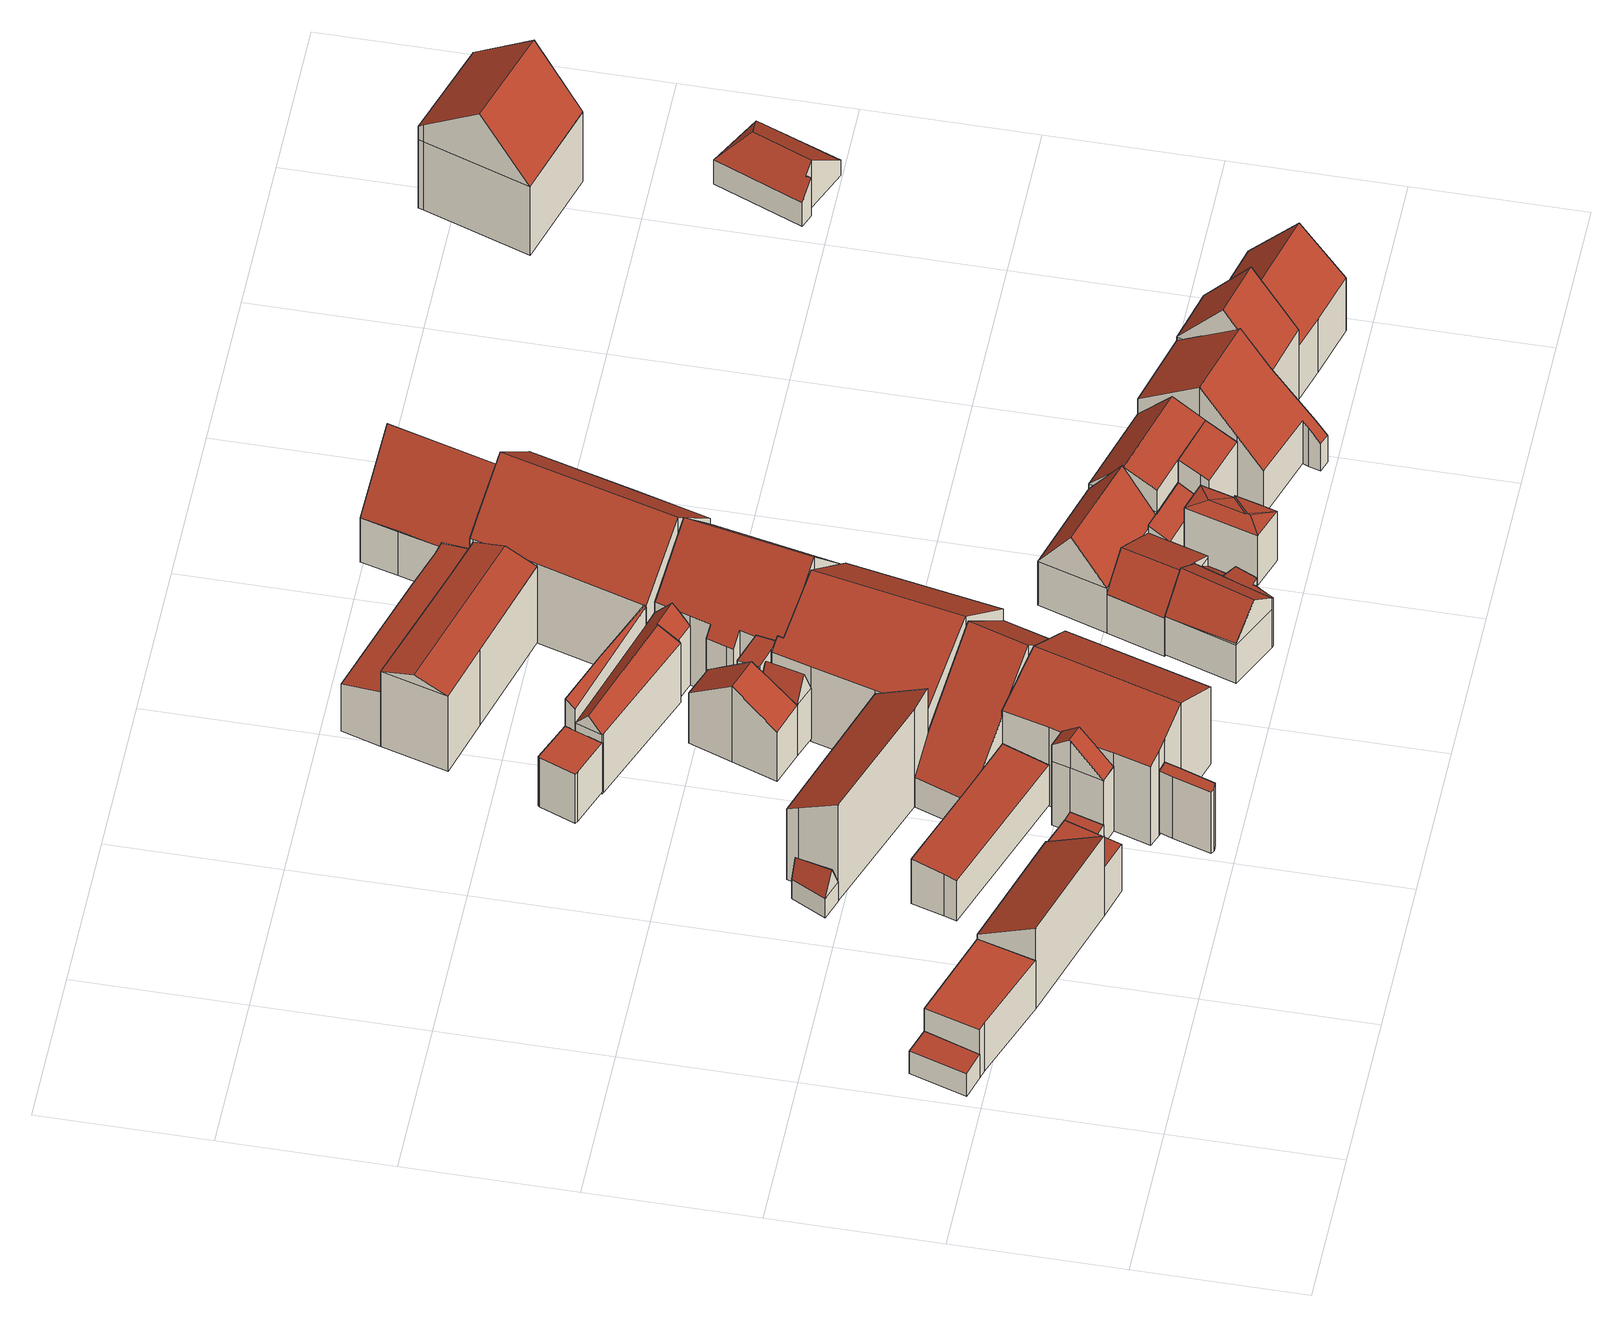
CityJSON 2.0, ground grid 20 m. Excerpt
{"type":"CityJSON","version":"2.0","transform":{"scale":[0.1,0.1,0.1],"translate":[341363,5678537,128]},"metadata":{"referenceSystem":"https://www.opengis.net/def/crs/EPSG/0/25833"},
"CityObjects":{
"building1":{"type":"Building","attributes":{"Dachtyp_tdc":"tdcPolyFlatRoof","Gemeindeschluessel":14729160,"Dachneigung":3.2,"QualitaetDacherkennung":65,"Geometrietyp2DReferenz":"3000","function":"31001_9998","roofType":"2100","measuredHeight":3.81},"geometry":[{"type":"MultiSurface","lod":"2","boundaries":[[[0,1,2,3]],[[1,4,5,2]],[[4,6,7,5]],[[6,0,3,7]],[[6,4,1,0]],[[3,2,5,7]]],"semantics":{"surfaces":[{"type":"WallSurface"},{"type":"RoofSurface"},{"type":"GroundSurface"}],"values":[0,0,0,0,1,2]}}]},
"building2":{"type":"Building","attributes":{"Dachtyp_tdc":"tdcPolyFlatRoof","Gemeindeschluessel":14729160,"Dachneigung":2.94,"QualitaetDacherkennung":71,"Geometrietyp2DReferenz":"3000","function":"31001_9998","roofType":"2100","measuredHeight":7.79},"geometry":[{"type":"MultiSurface","lod":"2","boundaries":[[[8,9,5,10]],[[9,11,2,5]],[[11,12,13,2]],[[12,14,15,13]],[[14,8,10,15]],[[14,12,11,9,8]],[[10,5,2,13,15]]],"semantics":{"surfaces":[{"type":"WallSurface"},{"type":"RoofSurface"},{"type":"GroundSurface"}],"values":[0,0,0,0,0,1,2]}}]},
"building3":{"type":"Building","attributes":{"Dachtyp_tdc":"tdcPolyFlatRoof","Gemeindeschluessel":14729160,"Dachneigung":33.12,"QualitaetDacherkennung":71,"Geometrietyp2DReferenz":"3000","function":"31001_9998","roofType":"2100","measuredHeight":12.85},"geometry":[{"type":"MultiSurface","lod":"2","boundaries":[[[16,17,13,15]],[[17,18,19,13]],[[18,20,21,19]],[[20,16,15,21]],[[20,18,17,16]],[[15,13,19,21]]],"semantics":{"surfaces":[{"type":"WallSurface"},{"type":"RoofSurface"},{"type":"GroundSurface"}],"values":[0,0,0,0,1,2]}}]},
"building4":{"type":"Building","attributes":{"Dachtyp_tdc":"tdcPolyFlatRoof","Gemeindeschluessel":14729160,"Dachneigung":3.14,"QualitaetDacherkennung":64,"Geometrietyp2DReferenz":"3000","function":"31001_9998","roofType":"2100","measuredHeight":7.66},"geometry":[{"type":"MultiSurface","lod":"2","boundaries":[[[22,23,24,19]],[[23,25,26,24]],[[25,27,21,26]],[[27,22,19,21]],[[27,25,23,22]],[[19,24,26,21]]],"semantics":{"surfaces":[{"type":"WallSurface"},{"type":"RoofSurface"},{"type":"GroundSurface"}],"values":[0,0,0,0,1,2]}}]},
"building5":{"type":"Building","attributes":{"Dachtyp_tdc":"tdcFreeFormRoof","Gemeindeschluessel":14729160,"Dachneigung":68.16,"QualitaetDacherkennung":15,"Geometrietyp2DReferenz":"3000","function":"31001_9998","roofType":"5000","measuredHeight":6.34},"geometry":[{"type":"MultiSurface","lod":"2","boundaries":[[[28,29,30,31]],[[29,32,33,30]],[[32,34,35,33]],[[34,28,31,35]],[[36,37,34,32]],[[36,32,29]],[[37,36,29,28]],[[37,28,34]],[[31,30,33,35]]],"semantics":{"surfaces":[{"type":"WallSurface"},{"type":"RoofSurface"},{"type":"GroundSurface"}],"values":[0,0,0,0,1,0,1,0,2]}}]},
"building6":{"type":"Building","attributes":{"Dachtyp_tdc":"tdcPolyFlatRoof","Gemeindeschluessel":14729160,"Dachneigung":10.04,"QualitaetDacherkennung":69,"Geometrietyp2DReferenz":"3000","function":"31001_9998","roofType":"2100","measuredHeight":9.98},"geometry":[{"type":"MultiSurface","lod":"2","boundaries":[[[38,39,40,41]],[[39,42,43,40]],[[42,44,45,43]],[[44,46,47,45]],[[46,48,49,47]],[[48,50,51,49]],[[50,38,41,51]],[[50,48,46,44,42,39,38]],[[41,40,43,45,47,49,51]]],"semantics":{"surfaces":[{"type":"WallSurface"},{"type":"RoofSurface"},{"type":"GroundSurface"}],"values":[0,0,0,0,0,0,0,1,2]}}]},
"building7":{"type":"Building","attributes":{"Dachtyp_tdc":"tdcPolyFlatRoof","Gemeindeschluessel":14729160,"Dachneigung":7.5,"QualitaetDacherkennung":64,"Geometrietyp2DReferenz":"3000","function":"31001_9998","roofType":"2100","measuredHeight":7.12},"geometry":[{"type":"MultiSurface","lod":"2","boundaries":[[[52,53,54,55]],[[53,56,57,54]],[[56,58,59,57]],[[58,60,61,59]],[[60,62,63,61]],[[62,52,55,63]],[[62,60,58,56,53,52]],[[55,54,57,59,61,63]]],"semantics":{"surfaces":[{"type":"WallSurface"},{"type":"RoofSurface"},{"type":"GroundSurface"}],"values":[0,0,0,0,0,0,1,2]}}]},
"building8":{"type":"Building","attributes":{"Dachtyp_tdc":"tdcPolyFlatRoof","Gemeindeschluessel":14729160,"Dachneigung":6.76,"QualitaetDacherkennung":61,"Geometrietyp2DReferenz":"3000","function":"31001_9998","roofType":"2100","measuredHeight":3.05},"geometry":[{"type":"MultiSurface","lod":"2","boundaries":[[[64,65,66,67]],[[65,68,69,66]],[[68,70,71,69]],[[70,64,67,71]],[[70,68,65,64]],[[67,66,69,71]]],"semantics":{"surfaces":[{"type":"WallSurface"},{"type":"RoofSurface"},{"type":"GroundSurface"}],"values":[0,0,0,0,1,2]}}]},
"building9":{"type":"Building","attributes":{"Dachtyp_tdc":"tdcPolyFlatRoof","Gemeindeschluessel":14729160,"Dachneigung":32.33,"QualitaetDacherkennung":66,"Geometrietyp2DReferenz":"3000","function":"31001_9998","roofType":"2100","measuredHeight":15.5},"geometry":[{"type":"MultiSurface","lod":"2","boundaries":[[[72,73,74,75]],[[73,76,77,74]],[[76,78,79,77]],[[78,80,81,79]],[[80,82,83,81]],[[82,72,75,83]],[[82,80,78,76,73,72]],[[75,74,77,79,81,83]]],"semantics":{"surfaces":[{"type":"WallSurface"},{"type":"RoofSurface"},{"type":"GroundSurface"}],"values":[0,0,0,0,0,0,1,2]}}]},
"building10":{"type":"Building","attributes":{"Gemeindeschluessel":14729160,"Geometrietyp2DReferenz":"3000","function":"31001_9998","roofType":"9999"},"children":["building10-1","building10-2"]},
"building10-1":{"type":"BuildingPart","attributes":{"Dachtyp_tdc":"tdcGableRoof","Dachneigung":29.5,"QualitaetDacherkennung":60,"Geometrietyp2DReferenz":"3000","roofType":"3100","measuredHeight":16.3},"parents":["building10"],"geometry":[{"type":"MultiSurface","lod":"2","boundaries":[[[84,85,86,87]],[[85,88,89,86]],[[90,91,92,93]],[[91,94,95,92]],[[94,96,97,95]],[[96,98,99,97]],[[98,100,101,99]],[[100,102,103,101]],[[102,104,105,103]],[[104,106,107,105]],[[106,108,109,107]],[[108,110,111,109]],[[110,84,87,111]],[[106,104,102,100]],[[100,98,96,94,91,90,112,85,84,110,108,106]],[[87,86,92,95,97,99,101,103,105,107,109,111]],[[112,88,85]],[[93,92,86,89]],[[90,93,89,88,112]]],"semantics":{"surfaces":[{"type":"WallSurface"},{"type":"RoofSurface"},{"type":"GroundSurface"},{"type":"ClosureSurface"}],"values":[0,0,0,0,0,0,0,0,0,0,0,0,0,1,1,2,0,3,3]}}]},
"building10-2":{"type":"BuildingPart","attributes":{"Dachtyp_tdc":"tdcGableRoof","Dachneigung":46.28,"QualitaetDacherkennung":41,"Geometrietyp2DReferenz":"3000","roofType":"3100","measuredHeight":14.59},"parents":["building10"],"geometry":[{"type":"MultiSurface","lod":"2","boundaries":[[[113,114,115,116]],[[114,117,118,115]],[[117,93,92,118]],[[89,113,116,86]],[[88,112,119,120,121,113]],[[122,120,119,123]],[[117,122,123,90,93]],[[114,121,120,122,117]],[[113,121,114]],[[89,88,113]],[[116,115,118,92,86]],[[86,92,93,89]],[[90,123,119,112]],[[93,90,112,88,89]]],"semantics":{"surfaces":[{"type":"WallSurface"},{"type":"RoofSurface"},{"type":"GroundSurface"},{"type":"ClosureSurface"}],"values":[0,0,0,0,1,1,0,0,0,0,2,3,0,3]}}]},
"building11":{"type":"Building","attributes":{"Dachtyp_tdc":"tdcPolyFlatRoof","Gemeindeschluessel":14729160,"Dachneigung":0,"QualitaetDacherkennung":55,"Geometrietyp2DReferenz":"3000","function":"31001_9998","roofType":"1000","measuredHeight":7.79},"geometry":[{"type":"MultiSurface","lod":"2","boundaries":[[[124,125,126,127]],[[125,128,129,126]],[[128,130,131,129]],[[130,132,133,131]],[[132,134,135,133]],[[134,124,127,135]],[[134,132,130,128,125,124]],[[127,126,129,131,133,135]]],"semantics":{"surfaces":[{"type":"WallSurface"},{"type":"RoofSurface"},{"type":"GroundSurface"}],"values":[0,0,0,0,0,0,1,2]}}]},
"building12":{"type":"Building","attributes":{"Dachtyp_tdc":"tdcGableRoof","Gemeindeschluessel":14729160,"Dachneigung":45.89,"QualitaetDacherkennung":49,"Geometrietyp2DReferenz":"3000","function":"31001_9998","roofType":"3100","measuredHeight":17.55},"geometry":[{"type":"MultiSurface","lod":"2","boundaries":[[[136,137,138,139]],[[137,140,141,138]],[[140,142,143,141]],[[142,144,145,143]],[[144,146,147,145]],[[146,148,149,147]],[[148,150,151,149]],[[150,152,153,151]],[[152,136,139,153]],[[148,146,144,142,140,137,136]],[[136,152,150,148]],[[139,138,141,143,145,147,149,151,153]]],"semantics":{"surfaces":[{"type":"WallSurface"},{"type":"RoofSurface"},{"type":"GroundSurface"}],"values":[0,0,0,0,0,0,0,0,0,1,1,2]}}]},
"building13":{"type":"Building","attributes":{"Gemeindeschluessel":14729160,"Geometrietyp2DReferenz":"3000","function":"31001_9998","roofType":"9999"},"children":["building13-1","building13-2"]},
"building13-1":{"type":"BuildingPart","attributes":{"Dachtyp_tdc":"tdcGableRoof","Dachneigung":36.67,"QualitaetDacherkennung":65,"Geometrietyp2DReferenz":"3000","roofType":"3100","measuredHeight":12.11},"parents":["building13"],"geometry":[{"type":"MultiSurface","lod":"2","boundaries":[[[154,155,156,157]],[[155,158,159,156]],[[158,160,161,162,159]],[[163,164,165,166]],[[164,167,168,165]],[[167,169,170,168]],[[169,171,172,170]],[[171,154,157,172]],[[167,164,163,160,158]],[[158,155,154,171,169,167]],[[157,156,159,162,166,165,168,170,172]],[[163,161,160]],[[166,162,161,163]]],"semantics":{"surfaces":[{"type":"WallSurface"},{"type":"RoofSurface"},{"type":"GroundSurface"},{"type":"ClosureSurface"}],"values":[0,0,0,0,0,0,0,0,1,1,2,0,3]}}]},
"building13-2":{"type":"BuildingPart","attributes":{"Dachtyp_tdc":"tdcFreeFormRoof","Dachneigung":67.78,"QualitaetDacherkennung":17,"Geometrietyp2DReferenz":"3000","roofType":"5000","measuredHeight":11.56},"parents":["building13"],"geometry":[{"type":"MultiSurface","lod":"2","boundaries":[[[173,174,175,176]],[[174,163,166,175]],[[161,173,176,162]],[[177,178,161,163]],[[177,163,174]],[[178,177,174,173]],[[178,173,161]],[[176,175,166,162]],[[162,166,163,161]]],"semantics":{"surfaces":[{"type":"WallSurface"},{"type":"RoofSurface"},{"type":"GroundSurface"},{"type":"ClosureSurface"}],"values":[0,0,0,1,0,1,0,2,3]}}]},
"building14":{"type":"Building","attributes":{"Dachtyp_tdc":"tdcPolyFlatRoof","Gemeindeschluessel":14729160,"Dachneigung":8.45,"QualitaetDacherkennung":57,"Geometrietyp2DReferenz":"3000","function":"31001_9998","roofType":"2100","measuredHeight":11.87},"geometry":[{"type":"MultiSurface","lod":"2","boundaries":[[[179,180,156,162]],[[180,181,182,156]],[[181,183,184,182]],[[183,185,176,184]],[[185,179,162,176]],[[185,183,181,180,179]],[[162,156,182,184,176]]],"semantics":{"surfaces":[{"type":"WallSurface"},{"type":"RoofSurface"},{"type":"GroundSurface"}],"values":[0,0,0,0,0,1,2]}}]},
"building15":{"type":"Building","attributes":{"Dachtyp_tdc":"tdcFreeFormRoof","Gemeindeschluessel":14729160,"Dachneigung":39.47,"QualitaetDacherkennung":19,"Geometrietyp2DReferenz":"3000","function":"31001_9998","roofType":"5000","measuredHeight":18.88},"geometry":[{"type":"MultiSurface","lod":"2","boundaries":[[[186,187,147,188]],[[187,189,190,147]],[[189,191,192,190]],[[191,193,194,192]],[[193,195,196,194]],[[195,197,198,196]],[[197,199,200,198]],[[199,201,202,200]],[[201,203,151,202]],[[203,186,188,151]],[[199,197,195,193,191,189,187,186]],[[186,203,201,199]],[[188,147,190,192,194,196,198,200,202,151]]],"semantics":{"surfaces":[{"type":"WallSurface"},{"type":"RoofSurface"},{"type":"GroundSurface"}],"values":[0,0,0,0,0,0,0,0,0,0,1,1,2]}}]},
"building16":{"type":"Building","attributes":{"Dachtyp_tdc":"tdcPolyFlatRoof","Gemeindeschluessel":14729160,"Dachneigung":3.53,"QualitaetDacherkennung":21,"Geometrietyp2DReferenz":"3000","function":"31001_9998","roofType":"2100","measuredHeight":3.1},"geometry":[{"type":"MultiSurface","lod":"2","boundaries":[[[204,205,157,156]],[[205,206,207,157]],[[206,208,209,207]],[[208,210,211,209]],[[210,212,182,211]],[[212,204,156,182]],[[212,210,208,206,205,204]],[[156,157,207,209,211,182]]],"semantics":{"surfaces":[{"type":"WallSurface"},{"type":"RoofSurface"},{"type":"GroundSurface"}],"values":[0,0,0,0,0,0,1,2]}}]},
"building17":{"type":"Building","attributes":{"Gemeindeschluessel":14729160,"Geometrietyp2DReferenz":"3000","function":"31001_9998","roofType":"9999"},"children":["building17-1","building17-2","building17-3"]},
"building17-1":{"type":"BuildingPart","attributes":{"Dachtyp_tdc":"tdcPolyFlatRoof","Dachneigung":34.05,"QualitaetDacherkennung":36,"Geometrietyp2DReferenz":"3000","roofType":"2100","measuredHeight":12.47},"parents":["building17"],"geometry":[{"type":"MultiSurface","lod":"2","boundaries":[[[213,214,215,216,217]],[[214,218,219,215]],[[218,220,221,219]],[[220,222,223,224,221]],[[220,218,214,213,222]],[[224,216,215,219,221]],[[213,217,223,222]],[[217,216,224,223]]],"semantics":{"surfaces":[{"type":"WallSurface"},{"type":"RoofSurface"},{"type":"GroundSurface"},{"type":"ClosureSurface"}],"values":[0,0,0,0,1,2,0,3]}}]},
"building17-2":{"type":"BuildingPart","attributes":{"Dachtyp_tdc":"tdcFreeFormRoof","Dachneigung":50.98,"QualitaetDacherkennung":14,"Geometrietyp2DReferenz":"3000","roofType":"5000","measuredHeight":12.23},"parents":["building17"],"geometry":[{"type":"MultiSurface","lod":"2","boundaries":[[[225,226,227,228]],[[226,229,230,227]],[[229,231,232,230]],[[231,217,216,232]],[[223,233,234,224]],[[235,225,228,236]],[[233,223,217,237,238,239,240,241]],[[237,231,229,226,238]],[[239,238,226,225]],[[240,239,225,235,242]],[[231,237,217]],[[228,227,230,232,216,224,234,236]],[[224,216,217,223]],[[236,234,233,235]],[[240,242,241]],[[241,242,235,233]]],"semantics":{"surfaces":[{"type":"WallSurface"},{"type":"RoofSurface"},{"type":"GroundSurface"},{"type":"ClosureSurface"}],"values":[0,0,0,0,0,0,1,1,1,1,0,2,3,3,0,3]}}]},
"building17-3":{"type":"BuildingPart","attributes":{"Dachtyp_tdc":"tdcFreeFormRoof","Dachneigung":49.12,"QualitaetDacherkennung":4,"Geometrietyp2DReferenz":"3000","roofType":"5000","measuredHeight":19.4},"parents":["building17"],"geometry":[{"type":"MultiSurface","lod":"2","boundaries":[[[243,244,198,245]],[[244,246,196,198]],[[246,247,248,196]],[[247,249,250,248]],[[249,251,252,250]],[[251,253,254,252]],[[253,255,256,254]],[[255,257,258,256]],[[257,259,235,236,258]],[[260,261,262,234,233]],[[261,263,264,262]],[[263,265,202,264]],[[265,243,245,202]],[[261,260,241,242,259,257,255,253,251,249,247,246,244,243]],[[243,265,263,261]],[[245,198,196,248,250,252,254,256,258,236,234,262,264,202]],[[233,241,260]],[[242,235,259]],[[233,234,236,235]],[[233,235,242,241]]],"semantics":{"surfaces":[{"type":"WallSurface"},{"type":"RoofSurface"},{"type":"GroundSurface"},{"type":"ClosureSurface"}],"values":[0,0,0,0,0,0,0,0,0,0,0,0,0,1,1,2,0,0,3,3]}}]},
"building18":{"type":"Building","attributes":{"Gemeindeschluessel":14729160,"Geometrietyp2DReferenz":"3000","function":"31001_9998","roofType":"9999"},"children":["building18-1","building18-2"]},
"building18-1":{"type":"BuildingPart","attributes":{"Dachtyp_tdc":"tdcGableRoof","Dachneigung":50.28,"QualitaetDacherkennung":78,"Geometrietyp2DReferenz":"3000","roofType":"3100","measuredHeight":10.47},"parents":["building18"],"geometry":[{"type":"MultiSurface","lod":"2","boundaries":[[[266,267,268,269]],[[267,270,271,268]],[[272,273,274,275]],[[273,266,269,274]],[[276,277,278,266]],[[279,280,278,277,281,282]],[[272,283,281,277,276,273]],[[267,280,279,270]],[[266,278,280,267]],[[273,276,266]],[[269,268,271,275,274]],[[275,271,270,272]],[[283,282,281]],[[270,279,282,283,272]]],"semantics":{"surfaces":[{"type":"WallSurface"},{"type":"RoofSurface"},{"type":"GroundSurface"},{"type":"ClosureSurface"}],"values":[0,0,0,0,1,1,0,0,0,0,2,3,0,3]}}]},
"building18-2":{"type":"BuildingPart","attributes":{"Dachtyp_tdc":"tdcPolyFlatRoof","Dachneigung":23.66,"QualitaetDacherkennung":56,"Geometrietyp2DReferenz":"3000","roofType":"2100","measuredHeight":7.95},"parents":["building18"],"geometry":[{"type":"MultiSurface","lod":"2","boundaries":[[[284,285,286,287]],[[285,288,289,286]],[[288,290,291,289]],[[290,292,293,291]],[[292,294,295,293]],[[294,283,272,275,295]],[[284,287,271,270,279]],[[279,282,283,294,292,290,288,285,284]],[[287,286,289,291,293,295,275,271]],[[270,271,275,272]],[[279,270,272,283,282]]],"semantics":{"surfaces":[{"type":"WallSurface"},{"type":"RoofSurface"},{"type":"GroundSurface"},{"type":"ClosureSurface"}],"values":[0,0,0,0,0,0,0,1,2,3,3]}}]},
"building19":{"type":"Building","attributes":{"Dachtyp_tdc":"tdcGableRoof","Gemeindeschluessel":14729160,"Dachneigung":18.31,"QualitaetDacherkennung":73,"Geometrietyp2DReferenz":"3000","function":"31001_9998","roofType":"3100","measuredHeight":13.36},"geometry":[{"type":"MultiSurface","lod":"2","boundaries":[[[296,297,298,299]],[[297,300,301,298]],[[300,302,303,301]],[[302,304,305,303]],[[304,306,307,305]],[[306,308,309,307]],[[308,296,299,309]],[[296,310,311,312,297]],[[311,313,314,315,300,312]],[[297,312,300]],[[300,315,302]],[[302,315,314,304]],[[304,314,313,306]],[[306,313,311,310,308]],[[308,310,296]],[[299,298,301,303,305,307,309]]],"semantics":{"surfaces":[{"type":"WallSurface"},{"type":"RoofSurface"},{"type":"GroundSurface"}],"values":[0,0,0,0,0,0,0,1,1,0,0,0,0,0,0,2]}}]},
"building20":{"type":"Building","attributes":{"Dachtyp_tdc":"tdcPolyFlatRoof","Gemeindeschluessel":14729160,"Dachneigung":13.73,"QualitaetDacherkennung":70,"Geometrietyp2DReferenz":"3000","function":"31001_9998","roofType":"2100","measuredHeight":8.8},"geometry":[{"type":"MultiSurface","lod":"2","boundaries":[[[316,317,318,319]],[[317,320,321,318]],[[320,322,307,321]],[[322,323,305,307]],[[323,324,303,305]],[[324,325,301,303]],[[325,326,327,301]],[[326,328,329,327]],[[328,330,331,329]],[[330,316,319,331]],[[330,328,326,325,324,323,322,320,317,316]],[[319,318,321,307,305,303,301,327,329,331]]],"semantics":{"surfaces":[{"type":"WallSurface"},{"type":"RoofSurface"},{"type":"GroundSurface"}],"values":[0,0,0,0,0,0,0,0,0,0,1,2]}}]},
"building21":{"type":"Building","attributes":{"Gemeindeschluessel":14729160,"Geometrietyp2DReferenz":"3000","function":"31001_9998","roofType":"9999"},"children":["building21-1","building21-2","building21-3","building21-4"]},
"building21-1":{"type":"BuildingPart","attributes":{"Dachtyp_tdc":"tdcGableRoof","Dachneigung":55.75,"QualitaetDacherkennung":71,"Geometrietyp2DReferenz":"3000","roofType":"3100","measuredHeight":12.96},"parents":["building21"],"geometry":[{"type":"MultiSurface","lod":"2","boundaries":[[[332,333,334,335]],[[333,336,337,334]],[[338,332,335,339,340,341]],[[336,333,342]],[[332,338,343]],[[333,332,343,342]],[[338,344,345,346,336,342,343]],[[335,334,337,347,339]],[[338,341,344]],[[345,348,346]],[[340,339,347,349]],[[340,349,348,345,344,341]],[[346,348,349,347,337,336]]],"semantics":{"surfaces":[{"type":"WallSurface"},{"type":"RoofSurface"},{"type":"GroundSurface"},{"type":"ClosureSurface"}],"values":[0,0,0,0,0,1,1,2,0,0,3,3,3]}}]},
"building21-2":{"type":"BuildingPart","attributes":{"Dachtyp_tdc":"tdcGableRoof","Dachneigung":31.6,"QualitaetDacherkennung":65,"Geometrietyp2DReferenz":"3000","roofType":"3100","measuredHeight":10.29},"parents":["building21"],"geometry":[{"type":"MultiSurface","lod":"2","boundaries":[[[350,351,352,353,354]],[[355,356,357,358]],[[356,340,339,357]],[[356,359,360,344,341]],[[361,362,348,345,360,359,363,364]],[[350,361,364,351]],[[355,365,363,359,356]],[[356,341,340]],[[339,347,354,353,358,357]],[[347,339,340,349]],[[354,347,349,350]],[[366,352,351]],[[358,353,352,366,355]],[[365,366,351,364,363]],[[355,366,365]],[[349,348,362,361,350]],[[344,360,345]],[[340,341,344,345,348,349]]],"semantics":{"surfaces":[{"type":"WallSurface"},{"type":"RoofSurface"},{"type":"GroundSurface"},{"type":"ClosureSurface"}],"values":[0,0,0,1,1,0,0,0,2,3,3,0,3,0,3,3,0,3]}}]},
"building21-3":{"type":"BuildingPart","attributes":{"Dachtyp_tdc":"tdcPolyFlatRoof","Dachneigung":41.65,"QualitaetDacherkennung":66,"Geometrietyp2DReferenz":"3000","roofType":"2100","measuredHeight":7.63},"parents":["building21"],"geometry":[{"type":"MultiSurface","lod":"2","boundaries":[[[367,365,355,358,368]],[[352,369,370,353]],[[369,371,372,370]],[[371,367,368,372]],[[371,369,352,366,365,367]],[[368,358,353,370,372]],[[352,353,358,355,366]],[[366,355,365]]],"semantics":{"surfaces":[{"type":"WallSurface"},{"type":"RoofSurface"},{"type":"GroundSurface"},{"type":"ClosureSurface"}],"values":[0,0,0,0,1,2,3,3]}}]},
"building21-4":{"type":"BuildingPart","attributes":{"Dachtyp_tdc":"tdcPolyFlatRoof","Dachneigung":24.16,"QualitaetDacherkennung":65,"Geometrietyp2DReferenz":"3000","roofType":"2100","measuredHeight":7.63},"parents":["building21"],"geometry":[{"type":"MultiSurface","lod":"2","boundaries":[[[373,374,375,337,336]],[[374,376,377,375]],[[376,378,379,377]],[[378,380,381,379]],[[380,361,350,354,381]],[[361,380,378,376,374,373,382,362]],[[347,337,375,377,379,381,354]],[[373,336,346,382]],[[349,348,346,336,337,347]],[[348,362,382,346]],[[349,347,354,350]],[[349,350,361,362,348]]],"semantics":{"surfaces":[{"type":"WallSurface"},{"type":"RoofSurface"},{"type":"GroundSurface"},{"type":"ClosureSurface"}],"values":[0,0,0,0,0,1,2,0,3,0,3,3]}}]},
"building22":{"type":"Building","attributes":{"Dachtyp_tdc":"tdcFreeFormRoof","Gemeindeschluessel":14729160,"Dachneigung":11.13,"QualitaetDacherkennung":36,"Geometrietyp2DReferenz":"3000","function":"31001_9998","roofType":"5000","measuredHeight":8.33},"geometry":[{"type":"MultiSurface","lod":"2","boundaries":[[[383,384,385,386]],[[384,387,388,385]],[[387,389,390,388]],[[389,391,392,390]],[[391,393,394,392]],[[393,395,396,394]],[[395,397,398,396]],[[397,383,386,398]],[[393,397,395]],[[399,397,393]],[[397,399,400]],[[401,399,393,391]],[[387,391,389]],[[402,391,387]],[[391,402,401]],[[402,387,384]],[[400,399,401,402,384,383]],[[400,383,397]],[[386,385,388,390,392,394,396,398]]],"semantics":{"surfaces":[{"type":"WallSurface"},{"type":"RoofSurface"},{"type":"GroundSurface"}],"values":[0,0,0,0,0,0,0,0,1,1,1,1,1,1,1,1,1,1,2]}}]},
"building23":{"type":"Building","attributes":{"name":"Stadthaus","Dachtyp_tdc":"tdcGableRoof","Gemeindeschluessel":14729160,"Dachneigung":44.16,"QualitaetDacherkennung":71,"Geometrietyp2DReferenz":"3000","function":"31001_3012","roofType":"3100","measuredHeight":19.51},"geometry":[{"type":"MultiSurface","lod":"2","boundaries":[[[403,404,405,406]],[[404,407,408,405]],[[407,409,410,408]],[[409,411,412,410]],[[411,413,414,412]],[[413,415,416,414]],[[415,417,418,416]],[[417,419,420,418]],[[419,421,422,420]],[[421,423,424,422]],[[423,403,406,424]],[[419,417,415,413,411,409,407,404]],[[404,403,423,421,419]],[[406,405,408,410,412,414,416,418,420,422,424]]],"semantics":{"surfaces":[{"type":"WallSurface"},{"type":"RoofSurface"},{"type":"GroundSurface"}],"values":[0,0,0,0,0,0,0,0,0,0,0,1,1,2]}}]},
"building24":{"type":"Building","attributes":{"Gemeindeschluessel":14729160,"Geometrietyp2DReferenz":"3000","function":"31001_9998","roofType":"9999"},"children":["building24-1","building24-2"]},
"building24-1":{"type":"BuildingPart","attributes":{"Dachtyp_tdc":"tdcPolyFlatRoof","Dachneigung":20.59,"QualitaetDacherkennung":63,"Geometrietyp2DReferenz":"3000","roofType":"2100","measuredHeight":11.36},"parents":["building24"],"geometry":[{"type":"MultiSurface","lod":"2","boundaries":[[[425,426,427,428]],[[426,429,379,427]],[[429,430,431,377,379]],[[432,425,428,433,434]],[[432,435,430,429,426,425]],[[428,427,379,377,433]],[[434,433,377,431]],[[434,431,430,435,432]]],"semantics":{"surfaces":[{"type":"WallSurface"},{"type":"RoofSurface"},{"type":"GroundSurface"},{"type":"ClosureSurface"}],"values":[0,0,0,0,1,2,3,3]}}]},
"building24-2":{"type":"BuildingPart","attributes":{"Dachtyp_tdc":"tdcGableRoof","Dachneigung":49.91,"QualitaetDacherkennung":44,"Geometrietyp2DReferenz":"3000","roofType":"3100","measuredHeight":12.9},"parents":["building24"],"geometry":[{"type":"MultiSurface","lod":"2","boundaries":[[[436,434,433,437]],[[431,438,375,377]],[[438,439,334,375]],[[439,436,437,334]],[[440,439,441,442]],[[443,430,435,432,442,441]],[[436,440,442,432,434]],[[431,430,443,438]],[[438,443,441,439]],[[439,440,436]],[[437,433,377,375,334]],[[377,433,434,431]],[[434,432,435,430,431]]],"semantics":{"surfaces":[{"type":"WallSurface"},{"type":"RoofSurface"},{"type":"GroundSurface"},{"type":"ClosureSurface"}],"values":[0,0,0,0,1,1,0,0,0,0,2,3,3]}}]},
"building25":{"type":"Building","attributes":{"Dachtyp_tdc":"tdcGableRoof","Gemeindeschluessel":14729160,"Dachneigung":54.7,"QualitaetDacherkennung":78,"Geometrietyp2DReferenz":"3000","function":"31001_3012","roofType":"3100","measuredHeight":15.95},"geometry":[{"type":"MultiSurface","lod":"2","boundaries":[[[444,445,418,422]],[[445,446,447,418]],[[446,448,449,447]],[[448,450,451,449]],[[450,452,453,451]],[[452,444,422,453]],[[454,455,456,457]],[[450,458,446,445,457,456]],[[446,458,448]],[[448,458,450]],[[452,455,454,444]],[[450,456,455,452]],[[444,454,457,445]],[[422,418,447,449,451,453]]],"semantics":{"surfaces":[{"type":"WallSurface"},{"type":"RoofSurface"},{"type":"GroundSurface"}],"values":[0,0,0,0,0,0,1,1,0,0,0,0,0,2]}}]},
"building26":{"type":"Building","attributes":{"Dachtyp_tdc":"tdcGableRoof","Gemeindeschluessel":14729160,"Dachneigung":48.99,"QualitaetDacherkennung":65,"Geometrietyp2DReferenz":"3000","function":"31001_9998","roofType":"3100","measuredHeight":16.25},"geometry":[{"type":"MultiSurface","lod":"2","boundaries":[[[459,460,461,462]],[[460,463,464,461]],[[463,465,466,464]],[[465,467,468,466]],[[467,469,470,468]],[[469,471,472,470]],[[471,473,474,472]],[[473,475,476,474]],[[475,477,478,476]],[[477,479,480,478]],[[479,481,482,480]],[[481,459,462,482]],[[477,475,473,471]],[[471,469,467,465,463,460,459,481,479,477]],[[462,461,464,466,468,470,472,474,476,478,480,482]]],"semantics":{"surfaces":[{"type":"WallSurface"},{"type":"RoofSurface"},{"type":"GroundSurface"}],"values":[0,0,0,0,0,0,0,0,0,0,0,0,1,1,2]}}]},
"building27":{"type":"Building","attributes":{"name":"Tourist-Information Grimma","Dachtyp_tdc":"tdcGableRoof","Gemeindeschluessel":14729160,"Dachneigung":51.43,"QualitaetDacherkennung":49,"Geometrietyp2DReferenz":"3000","function":"31001_3290","roofType":"3100","measuredHeight":18.21},"geometry":[{"type":"MultiSurface","lod":"2","boundaries":[[[483,484,485,486]],[[484,487,488,485]],[[487,489,490,488]],[[489,483,486,490]],[[487,484,491]],[[483,489,492]],[[484,483,492,491]],[[489,487,491,492]],[[486,485,488,490]]],"semantics":{"surfaces":[{"type":"WallSurface"},{"type":"RoofSurface"},{"type":"GroundSurface"}],"values":[0,0,0,0,0,0,1,1,2]}}]},
"building28":{"type":"Building","attributes":{"Dachtyp_tdc":"tdcGableRoof","Gemeindeschluessel":14729160,"Dachneigung":50.89,"QualitaetDacherkennung":44,"Geometrietyp2DReferenz":"3000","function":"31001_9998","roofType":"3100","measuredHeight":14.29},"geometry":[{"type":"MultiSurface","lod":"2","boundaries":[[[493,494,495,496]],[[494,497,498,495]],[[497,499,500,498]],[[499,501,502,500]],[[501,503,504,502]],[[503,505,506,504]],[[505,493,496,506]],[[501,499,497,494]],[[494,493,505,503,501]],[[496,495,498,500,502,504,506]]],"semantics":{"surfaces":[{"type":"WallSurface"},{"type":"RoofSurface"},{"type":"GroundSurface"}],"values":[0,0,0,0,0,0,0,1,1,2]}}]},
"building29":{"type":"Building","attributes":{"name":"Rathausgalerie","Dachtyp_tdc":"tdcHipAndGableRoof","Gemeindeschluessel":14729160,"Dachneigung":42.49,"QualitaetDacherkennung":68,"Geometrietyp2DReferenz":"3000","function":"31001_3034","roofType":"5000","measuredHeight":7.48},"geometry":[{"type":"MultiSurface","lod":"2","boundaries":[[[507,508,509,510]],[[508,511,512,509]],[[511,513,514,512]],[[513,515,516,514]],[[515,517,518,516]],[[517,519,520,518]],[[519,507,510,520]],[[515,513,521]],[[513,511,508,507,519,521]],[[519,517,515,521]],[[510,509,512,514,516,518,520]]],"semantics":{"surfaces":[{"type":"WallSurface"},{"type":"RoofSurface"},{"type":"GroundSurface"}],"values":[0,0,0,0,0,0,0,1,1,1,2]}}]},
"building30":{"type":"Building","attributes":{"Dachtyp_tdc":"tdcGableRoof","Gemeindeschluessel":14729160,"Dachneigung":53.27,"QualitaetDacherkennung":52,"Geometrietyp2DReferenz":"3000","function":"31001_9998","roofType":"3100","measuredHeight":19.25},"geometry":[{"type":"MultiSurface","lod":"2","boundaries":[[[522,523,524,525]],[[523,526,527,524]],[[526,528,529,527]],[[528,530,531,529]],[[530,532,533,531]],[[532,522,525,533]],[[534,535,536,522]],[[535,537,538,539,540,536]],[[522,536,540,523]],[[523,540,539,526]],[[526,539,538,528]],[[528,538,537,530]],[[530,537,535,534,532]],[[532,534,522]],[[525,524,527,529,531,533]]],"semantics":{"surfaces":[{"type":"WallSurface"},{"type":"RoofSurface"},{"type":"GroundSurface"}],"values":[0,0,0,0,0,0,1,1,0,0,0,0,0,0,2]}}]}
},
"vertices":[
[27,284,47],[57,273,49],[57,273,11],[27,284,11],[35,208,49],[35,208,11],[6,217,47],[6,217,11],
[45,205,88],[35,208,88],[45,205,11],[57,273,85],[167,236,85],[167,236,11],[145,168,88],[145,168,11],
[145,168,139],[167,236,92],[313,189,92],[313,189,11],[291,121,139],[291,121,11],
[313,189,88],[353,176,86],[353,176,11],[330,109,86],[330,109,11],[291,121,88],
[234,415,39],[255,456,39],[255,456,9],[234,415,9],[276,452,39],[276,452,9],[260,406,39],[260,406,9],[265,454,64],[247,410,73],
[410,22,115],[402,22,114],[402,22,15],[410,22,15],[398,24,113],[398,24,15],[412,69,113],[412,69,15],[418,85,113],[418,85,15],[430,81,115],[430,81,15],[425,65,115],[425,65,15],
[254,275,75],[259,290,77],[259,290,11],[254,275,11],[270,328,82],[270,328,11],[387,286,82],[387,286,11],[453,263,82],[453,263,11],[438,209,75],[438,209,11],
[393,141,42],[368,148,39],[368,148,11],[393,141,11],[381,188,39],[381,188,11],[405,180,42],[405,180,11],
[260,406,163],[276,452,132],[276,452,10],[260,406,10],[280,466,123],[280,466,10],[462,404,123],[462,404,10],[444,343,163],[444,343,10],[410,351,165],[410,351,10],
[402,91,135],[415,134,135],[415,134,10],[402,91,10],[415,134,113],[415,134,112],[433,194,134],[433,194,135],[433,194,10],[433,194,112],[438,209,135],[438,209,10],[453,263,134],[453,263,10],[453,264,134],[453,264,10],[517,241,173],[517,241,10],[581,219,133],[581,219,10],[530,50,133],[530,50,10],[466,70,173],[466,70,10],[430,81,151],[430,81,10],[418,85,144],[418,85,10],[421,154,134],
[393,141,112],[405,180,112],[405,180,10],[393,141,10],[411,201,112],[411,201,10],[426,174,156],[405,181,156],[405,180,155],[411,201,138],[433,194,138],
[316,704,90],[332,746,90],[332,746,12],[316,704,12],[334,748,90],[334,748,12],[383,728,90],[383,728,12],[366,684,90],[366,684,12],[319,702,90],[319,702,12],
[506,245,185],[453,264,127],[453,264,9],[506,245,9],[453,263,127],[453,263,9],[387,286,55],[387,286,9],[410,351,56],[410,351,9],[444,343,93],[444,343,9],[529,315,185],[529,315,9],[604,291,110],[604,291,9],[581,219,110],[581,219,9],
[487,585,99],[478,558,121],[478,558,13],[487,585,13],[473,541,134],[473,541,13],[470,532,127],[470,532,93],[470,532,13],[456,488,93],[415,502,92],[415,502,13],[456,488,13],[434,555,134],[434,555,13],[452,606,93],[452,606,13],[489,592,94],[489,592,13],
[496,524,93],[483,478,93],[483,478,13],[496,524,13],[470,483,129],[483,528,127],
[470,532,131],[478,558,127],[518,545,127],[518,545,13],[510,520,131],[510,520,13],[496,524,131],
[524,317,197],[444,343,128],[524,317,9],[462,404,128],[462,404,9],[483,478,128],[483,478,9],[496,524,128],[496,524,9],[510,520,140],[510,520,9],[508,513,140],[508,513,9],[566,494,190],[566,494,9],[638,470,128],[638,470,9],[604,291,128],
[478,558,44],[487,585,42],[513,576,42],[513,576,13],[511,568,43],[511,568,13],[524,564,43],[524,564,13],[518,545,44],
[378,716,124],[383,728,133],[383,728,9],[378,716,9],[378,716,103],[450,703,133],[450,703,9],[533,670,133],[533,670,9],[532,668,131],[532,668,103],[532,668,9],
[516,629,103],[512,626,103],[512,626,9],[516,629,9],[368,683,103],[368,683,9],[366,684,103],[366,684,9],[551,662,103],[551,662,9],[539,621,103],[539,621,9],[372,700,124],[509,651,131],[512,652,129],[545,642,129],[547,649,120],[543,634,119],
[573,492,203],[508,513,124],[573,492,9],[510,520,124],[518,545,124],[518,545,9],[524,564,124],[524,564,9],[511,568,107],[511,568,9],[513,576,107],[513,576,9],[521,600,107],[521,600,9],[531,597,119],[531,597,9],[539,621,119],[551,662,120],[612,642,193],[612,642,9],[670,624,124],[670,624,9],[638,470,124],
[676,128,72],[742,108,72],[742,108,11],[676,128,11],[729,75,72],[729,75,11],[707,17,72],[649,45,72],[649,45,11],[707,17,11],[649,45,75],[679,31,115],[710,117,115],[729,75,90],[742,108,89],[707,17,91],[723,60,90],[707,17,90],
[757,66,77],[743,40,79],[743,40,11],[757,66,11],[727,41,86],[727,41,11],[725,37,86],[725,37,11],[721,32,87],[721,32,11],[710,16,88],[710,16,11],
[439,832,129],[367,853,129],[367,853,9],[439,832,9],[389,931,129],[389,931,9],[461,908,129],[461,908,9],[541,883,129],[541,883,9],[591,868,129],[591,868,9],[569,794,129],[569,794,9],[569,794,130],[580,831,143],[378,892,143],[591,868,130],[541,883,130],[461,908,130],
[623,909,86],[610,867,96],[610,867,9],[623,909,9],[592,872,96],[592,872,9],[591,868,97],[541,883,97],[461,908,97],[389,931,96],[403,977,84],[403,977,9],[555,930,85],[555,930,9],[607,913,85],[607,913,9],
[724,276,77],[837,242,78],[837,242,8],[724,276,8],[811,162,79],[811,162,8],[698,196,79],[698,196,8],[698,196,69],[698,196,70],[824,203,138],[711,237,138],[705,194,79],[781,171,79],[791,168,79],[791,168,8],[791,168,73],[791,168,69],
[783,142,69],[770,99,69],[770,99,57],[770,99,8],[783,142,8],[742,108,69],[676,128,69],[676,128,8],[742,108,8],[710,117,111],[731,186,111],[783,142,73],[783,143,73],[742,108,91],[770,99,73],[742,108,83],[758,103,69],
[729,75,85],[729,75,8],[766,84,56],[766,84,8],[757,66,59],[757,66,8],
[811,162,85],[810,162,85],[810,162,8],[858,148,85],[858,148,8],[850,122,73],[850,122,8],[814,133,73],[814,133,8],[791,168,85],
[789,48,95],[814,133,95],[814,133,16],[789,48,16],[850,122,95],[850,122,16],[847,112,95],[847,112,16],[839,83,95],[839,83,16],[842,83,95],[842,83,16],[835,58,95],[835,58,16],[828,34,95],[828,34,16],[815,64,99],[814,61,99],[814,66,99],[827,109,99],
[670,624,133],[602,646,203],[602,646,8],[670,624,8],[532,668,132],[532,668,8],[533,670,132],[533,670,8],[569,794,134],[569,794,8],[591,868,134],[591,868,8],[592,872,134],[592,872,8],[610,867,153],[610,867,8],[660,852,203],[660,852,8],[727,833,135],[727,833,8],[692,710,136],[692,710,8],
[908,93,107],[847,112,107],[847,112,8],[908,93,8],[850,122,111],[858,148,121],[858,148,86],[920,130,121],[920,130,8],[920,130,86],[885,140,121],
[946,209,86],[946,209,8],[810,162,86],[837,242,86],[946,209,87],[823,201,137],[933,169,137],[810,162,121],
[727,833,78],[610,867,78],[623,909,78],[623,909,8],[637,959,78],[637,959,8],[649,1003,78],[649,1003,8],[765,969,78],[765,969,8],[727,833,86],[765,969,86],[710,985,167],[671,849,167],[637,959,79],
[987,9,49],[973,14,50],[973,14,7],[987,9,7],[977,28,67],[977,28,7],[980,35,75],[980,35,7],[898,62,78],[898,62,7],[908,93,116],[908,93,7],[923,137,169],[923,137,7],[946,209,111],[946,209,7],[1039,184,109],[1039,184,7],[1015,110,169],[1015,110,7],[1003,75,127],[1003,75,7],[991,23,66],[991,23,7],
[1039,184,114],[1104,167,114],[1104,167,6],[1039,184,6],[1072,57,116],[1072,57,6],[1003,75,116],[1003,75,6],[1088,112,188],[1021,130,188],
[1072,57,90],[1088,110,148],[1088,110,5],[1072,57,5],[1104,167,75],[1104,167,5],[1213,139,73],[1213,139,5],[1196,80,148],[1196,80,5],[1180,26,89],[1180,26,5],[1115,44,89],[1115,44,5],
[1241,628,62],[1239,622,62],[1239,622,1],[1241,628,1],[1222,629,39],[1222,629,1],[1265,734,39],[1265,734,1],[1343,702,24],[1343,702,1],[1303,602,25],[1303,602,1],[1251,624,76],[1251,624,1],[1280,694,76],
[1122,907,115],[1165,1032,115],[1165,1032,6],[1122,907,6],[1167,1038,115],[1167,1038,6],[1279,1001,115],[1279,1001,6],[1283,1000,115],[1283,1000,6],[1238,872,115],[1238,872,6],[1238,872,117],[1258,929,198],[1142,966,198],[1283,1000,137],[1279,1001,138],[1167,1038,136],[1165,1032,142]
]}
